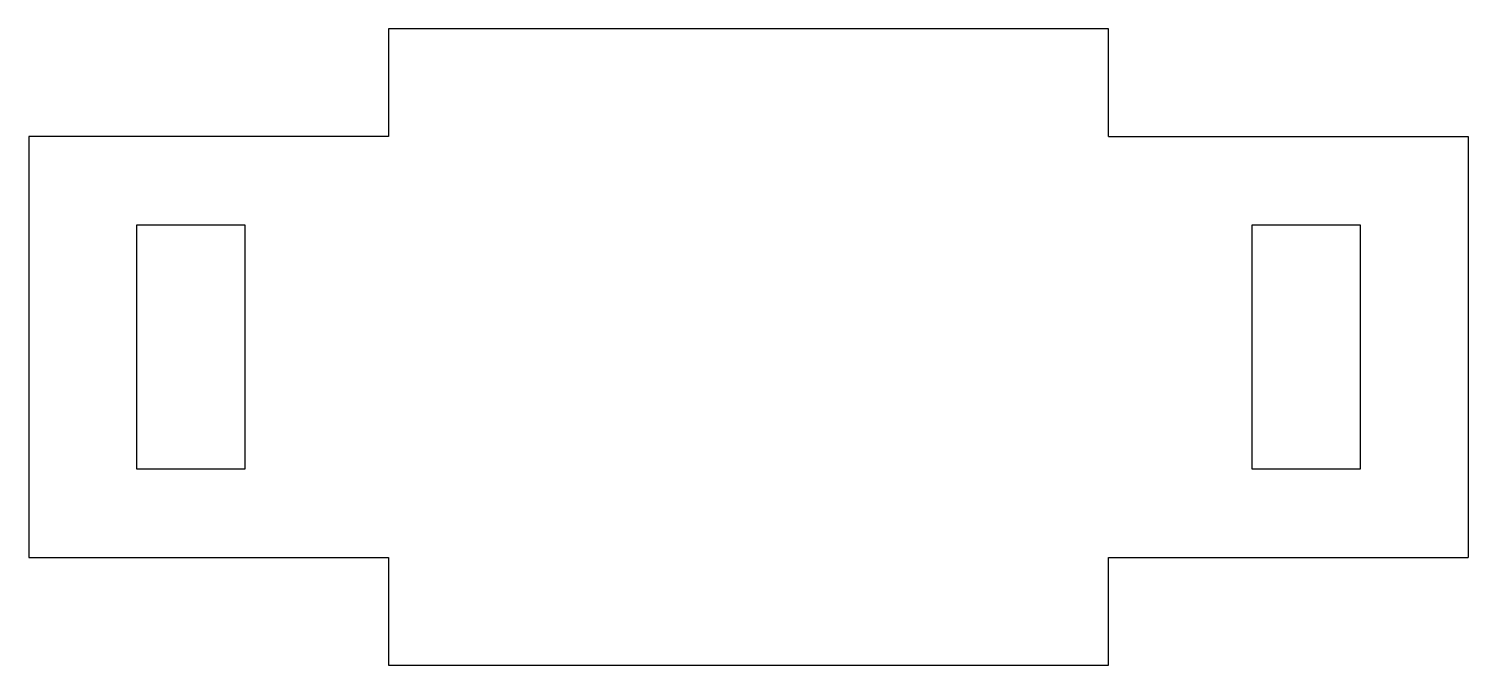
# Model space of a CAD drawing. Extents: x 0 to 40, y 51 to 68.7.
import ezdxf

# ---------------------------------------------------------------- set-up
doc = ezdxf.new("R2010")
doc.units = 0
doc.layers.get('0').update_dxf_attribs({"linetype": 'continuous'})

# ---------------------------------------------------------------- blocks, each defined once
blk = doc.blocks.new('PAD001')
at = {"color": 0}
for p, q in [((30, 68.7), (10, 68.7)), ((10, 68.7), (10, 65.7)), ((30, 65.7), (30, 68.7)), ((10, 65.7), (0, 65.7)), ((0, 65.7), (0, 54)), ((30, 65.7), (40, 65.7)), ((40, 65.7), (40, 54)), ((3, 63.25), (6, 63.25)), ((3, 56.45), (3, 63.25)), ((6, 63.25), (6, 56.45)), ((34, 63.25), (37, 63.25)), ((34, 56.45), (34, 63.25)), ((37, 63.25), (37, 56.45)), ((6, 56.45), (3, 56.45)), ((37, 56.45), (34, 56.45)), ((0, 54), (10, 54)), ((10, 54), (10, 51)), ((30, 51), (30, 54)), ((30, 54), (40, 54)), ((10, 51), (30, 51))]:
    blk.add_line(p, q, dxfattribs=at)

msp = doc.modelspace()

# ---------------------------------------------------------------- block references
at = {"color": 0}
msp.add_blockref('PAD001', (0, 0), dxfattribs=at)

doc.saveas('drawing.dxf')
